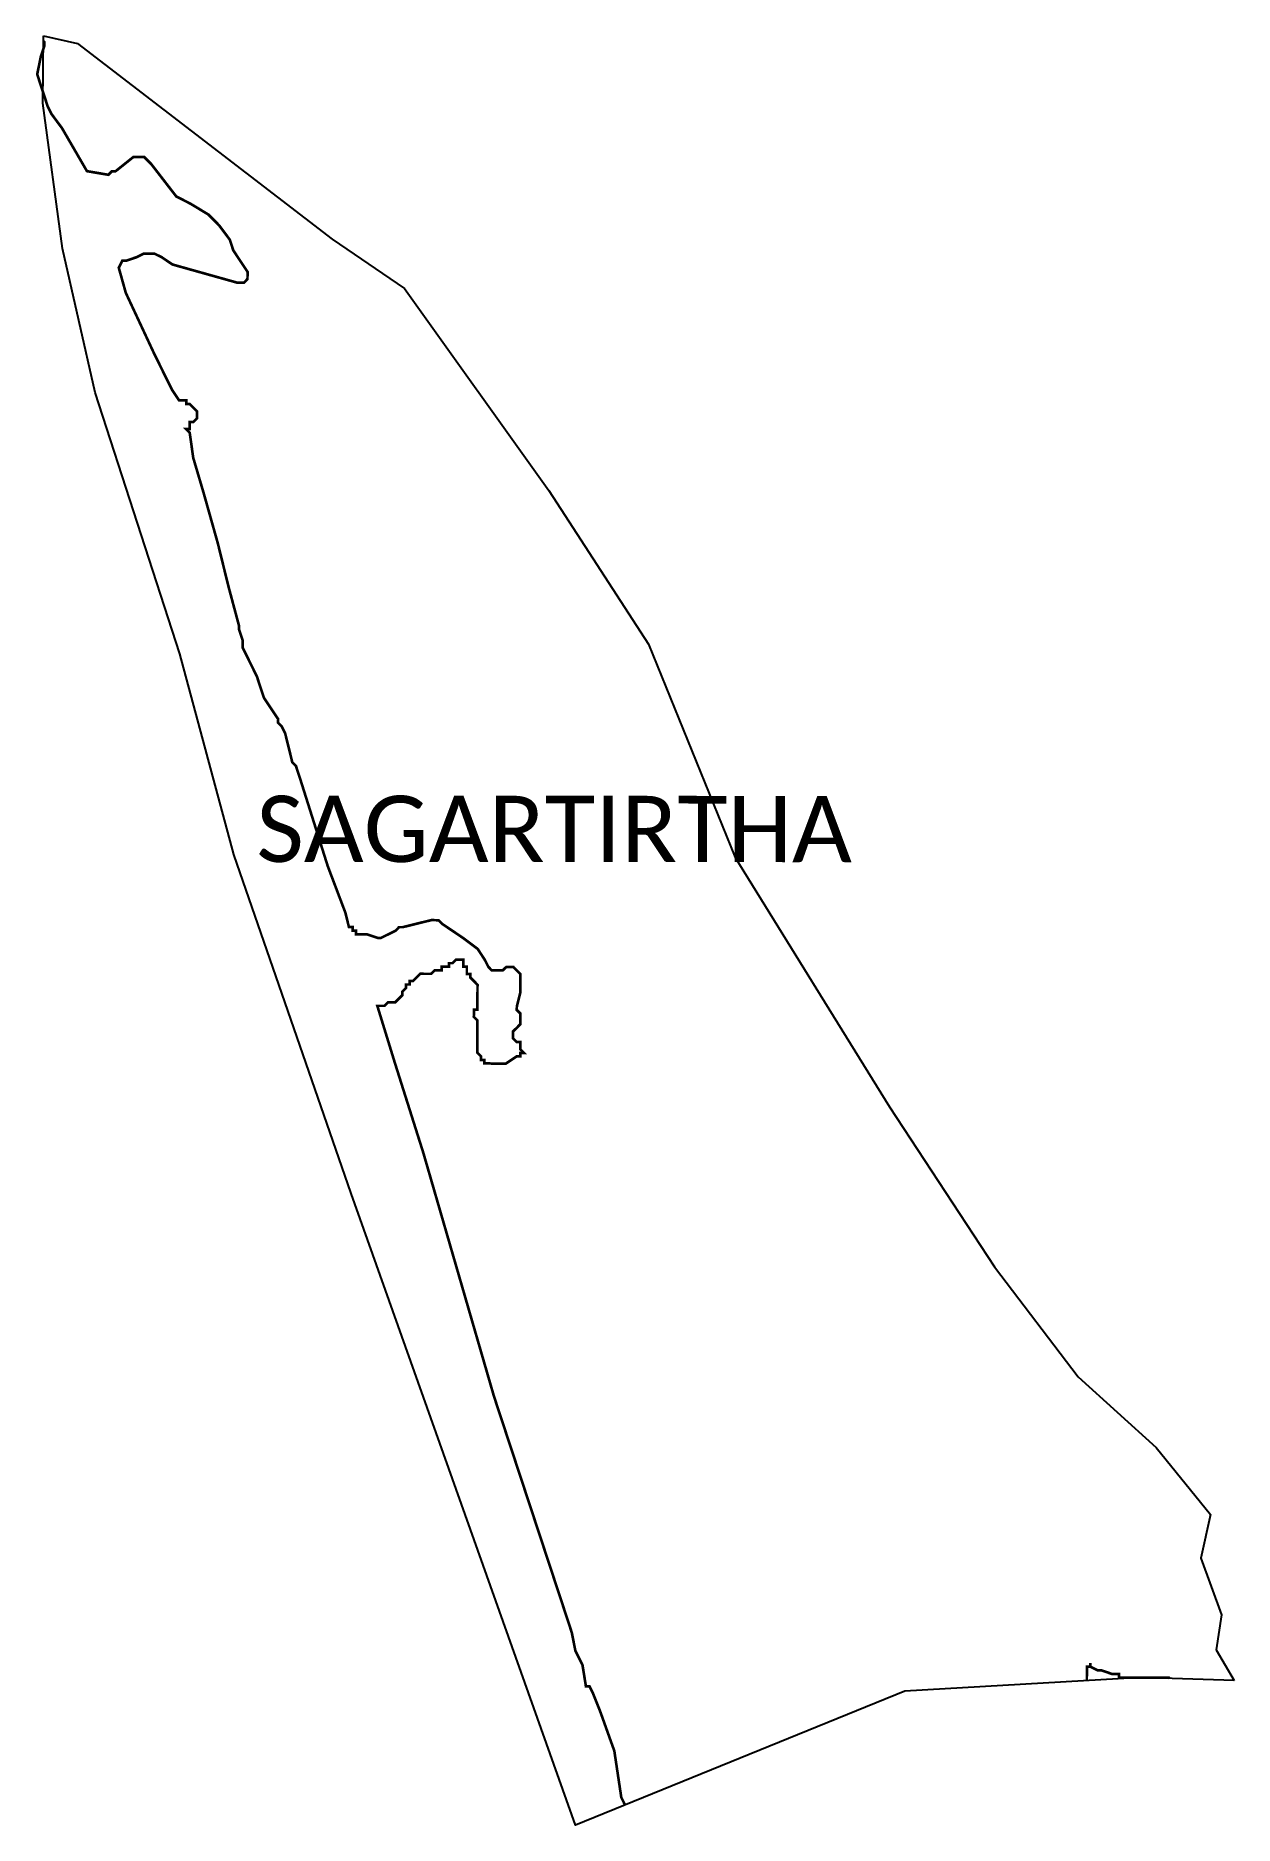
# Model space of a CAD drawing. Header units: metres. Extents: x 355967 to 357326, y 1743896 to 1745925.
import ezdxf

# ---------------------------------------------------------------- set-up
doc = ezdxf.new("R2010")
doc.units = ezdxf.units.M
for name, color, linetype in [('HAZARDS LINE', 1, 'Continuous'), ('village', 3, 'Continuous'), ('VILLAGE NAME', 250, 'Continuous')]:
    doc.layers.add(name, color=color, linetype=linetype)
doc.styles.get("Standard").update_dxf_attribs({"font": 'simplex.shx'})

msp = doc.modelspace()

# ---------------------------------------------------------------- linework, layer by layer
at = {"color": 3, "true_color": 0x00ff00, "flags": 128}
msp.add_lwpolyline([(355975.7, 1745925.2), (356014.3, 1745916.4)], dxfattribs=at)
at = {"layer": 'HAZARDS LINE', "lineweight": 18, "const_width": 3}
for points in [[(356635.2, 1743919.1), (356630.9, 1743927.8), (356623, 1743980.5), (356607, 1744025.2), (356598.9, 1744045.5), (356594.9, 1744053.7), (356590.8, 1744053.7), (356586.9, 1744078), (356578.8, 1744094.3), (356574.8, 1744114.6), (356566.8, 1744139), (356486.5, 1744382.7), (356406.4, 1744658.8), (356374.3, 1744760.3), (356354.3, 1744825.3), (356358.3, 1744825.3), (356362.4, 1744825.3), (356366.5, 1744829.3), (356370.5, 1744829.3), (356374.6, 1744829.3), (356378.6, 1744833.3), (356382.7, 1744837.4), (356382.7, 1744841.4), (356386.8, 1744845.5), (356386.8, 1744849.5), (356390.9, 1744849.5), (356390.9, 1744853.6), (356394.9, 1744853.6), (356399, 1744857.6), (356403.1, 1744861.7), (356407.1, 1744861.6), (356411.2, 1744861.6), (356415.2, 1744861.6), (356419.3, 1744865.6), (356423.4, 1744865.6), (356427.4, 1744865.6), (356427.4, 1744869.7), (356431.5, 1744869.7), (356435.6, 1744869.6), (356435.6, 1744873.7), (356439.6, 1744873.7), (356443.7, 1744877.7), (356447.8, 1744877.7), (356451.8, 1744877.7), (356451.8, 1744873.6), (356451.8, 1744869.6), (356455.8, 1744869.6), (356455.8, 1744865.5), (356455.8, 1744861.5), (356459.9, 1744861.4), (356459.8, 1744857.4), (356463.9, 1744853.3), (356467.9, 1744849.2), (356467.8, 1744820.9), (356463.8, 1744820.9), (356463.8, 1744816.8), (356463.7, 1744812.8), (356467.8, 1744808.7), (356467.8, 1744804.6), (356467.8, 1744800.6), (356467.7, 1744796.5), (356467.7, 1744792.5), (356467.7, 1744788.4), (356467.7, 1744784.3), (356467.7, 1744780.3), (356467.7, 1744776.2), (356467.7, 1744772.2), (356471.7, 1744768.1), (356471.7, 1744764), (356475.7, 1744764), (356475.7, 1744760), (356479.8, 1744760), (356483.8, 1744759.9), (356487.9, 1744759.9), (356491.9, 1744759.9), (356496, 1744759.9), (356500.1, 1744759.9), (356512.3, 1744768), (356516.3, 1744767.9), (356516.3, 1744772), (356520.4, 1744772), (356516.3, 1744776.1), (356516.4, 1744780.1), (356516.4, 1744784.2), (356512.3, 1744784.2), (356508.3, 1744788.3), (356508.3, 1744792.3), (356508.3, 1744796.4), (356512.4, 1744800.4), (356516.4, 1744804.5), (356516.5, 1744808.5), (356516.5, 1744816.6), (356512.4, 1744820.7), (356512.5, 1744824.7), (356516.6, 1744841), (356516.6, 1744849.1), (356516.6, 1744853.1), (356516.6, 1744861.2), (356512.6, 1744865.3), (356508.6, 1744869.4), (356500.5, 1744869.4), (356496.4, 1744865.4), (356484.2, 1744865.4), (356480.2, 1744869.5), (356476.1, 1744877.6), (356468.1, 1744889.8), (356451.9, 1744902), (356427.6, 1744918.4), (356423.6, 1744922.4), (356415.5, 1744922.5), (356383, 1744914.5), (356378.9, 1744914.5), (356374.9, 1744910.4), (356366.7, 1744906.4), (356358.6, 1744902.4), (356354.5, 1744902.4), (356342.4, 1744906.5), (356338.3, 1744906.5), (356334.3, 1744906.5), (356330.2, 1744906.5), (356330.2, 1744910.6), (356326.2, 1744910.6), (356326.2, 1744914.7), (356322.1, 1744914.7), (356318.1, 1744930.9), (356298.1, 1744983.7), (356266, 1745085.3), (356262, 1745097.4), (356257.9, 1745101.5), (356253.9, 1745117.8), (356249.9, 1745134), (356245.9, 1745142.1), (356241.8, 1745146.2), (356241.9, 1745150.3), (356233.8, 1745162.5), (356225.7, 1745174.7), (356221.7, 1745186.8), (356217.7, 1745199), (356201.6, 1745231.5), (356201.6, 1745239.7), (356197.6, 1745251.8), (356197.6, 1745255.9), (356185.6, 1745300.6), (356173.6, 1745349.3), (356157.6, 1745406.1), (356145.6, 1745446.7), (356141.6, 1745475.2), (356137.6, 1745479.2), (356141.6, 1745479.2), (356141.6, 1745483.3), (356141.7, 1745487.3), (356145.7, 1745487.3), (356149.8, 1745491.4), (356149.8, 1745495.4), (356149.8, 1745499.5), (356141.7, 1745507.6), (356137.7, 1745507.6), (356137.7, 1745511.7), (356133.6, 1745511.7), (356129.6, 1745511.7), (356121.5, 1745523.9), (356101.4, 1745564.6), (356069.2, 1745633.6), (356061.2, 1745662.1), (356065.2, 1745670.2), (356069.3, 1745670.1), (356081.5, 1745674.2), (356089.6, 1745678.2), (356101.8, 1745678.1), (356109.9, 1745674.1), (356122, 1745665.9), (356195, 1745645.4), (356203.1, 1745645.3), (356207.1, 1745649.4), (356207.2, 1745657.5), (356199.1, 1745669.7), (356191, 1745681.9), (356187, 1745694.1), (356174.9, 1745710.3), (356170.9, 1745714.4), (356162.8, 1745722.5), (356142.5, 1745734.8), (356126.4, 1745743), (356098.1, 1745779.6), (356090, 1745787.7), (356086, 1745787.7), (356077.8, 1745787.8), (356057.5, 1745771.6), (356053.4, 1745771.6), (356049.4, 1745767.6), (356025.1, 1745771.7), (355996.8, 1745820.5), (355984.7, 1745836.8), (355980.7, 1745844.9), (355968.7, 1745881.5), (355972.8, 1745901.7), (355976.9, 1745913.9), (355976.9, 1745917.9), (355975.7, 1745919.1)], [(357252.7, 1744062.8), (357252, 1744063.5), (357248, 1744063.5), (357243.9, 1744063.5), (357239.8, 1744063.5), (357235.8, 1744063.5), (357231.7, 1744063.6), (357227.7, 1744063.6), (357215.5, 1744063.6), (357211.5, 1744063.6), (357207.4, 1744063.6), (357203.3, 1744063.7), (357199.3, 1744063.7), (357195.2, 1744063.7), (357195.2, 1744067.7), (357191.2, 1744067.8), (357187.1, 1744067.8), (357175, 1744071.9), (357170.9, 1744071.9), (357162.8, 1744076), (357162.8, 1744080), (357162.8, 1744076), (357158.8, 1744076), (357158.7, 1744063.8), (357158.7, 1744060.4)]]:
    msp.add_lwpolyline(points, dxfattribs=at)
at = {"layer": 'village', "color": 3, "true_color": 0x00ff00}
for points in [[(357325.8, 1744060.2, 0), (357220.3, 1744063.9, 0), (356952.3, 1744048.3, 0), (356579.1, 1743896.3, 0), (356324.7, 1744612.4, 0), (356191.6, 1744996.8, 0), (356130.4, 1745224.4, 0), (356034.4, 1745520.6, 0), (355997.3, 1745684.1, 0), (355975.2, 1745848.8, 0), (355975.7, 1745925.2, 0)], [(356014.3, 1745916.4, 0), (356303.1, 1745694.7, 0), (356385, 1745638.8, 0), (356548.8, 1745409.6, 0), (356661.7, 1745235.4, 0), (356760, 1744993.4, 0), (356934.9, 1744710.8, 0), (357054.2, 1744529.3, 0), (357148.8, 1744404.5, 0), (357237.4, 1744324.4, 0), (357298.8, 1744248.7, 0), (357288.1, 1744198.9, 0), (357311.3, 1744134.8, 0), (357305.3, 1744095.2, 0), (357325.8, 1744060.2, 0)]]:
    msp.add_polyline3d(points, dxfattribs=at)

# ---------------------------------------------------------------- texts
at = {"layer": 'VILLAGE NAME', "insert": (356217.2, 1745063.6), "char_height": 75.177, "attachment_point": 1, "rotation": 359.9793}
msp.add_mtext_dynamic_manual_height_columns('{\\fCalibri|b0|i0|c0|p34;SAGARTIRTHA}', width=741.835, gutter_width=375.9, heights=[0], dxfattribs=at)

doc.saveas('drawing.dxf')
